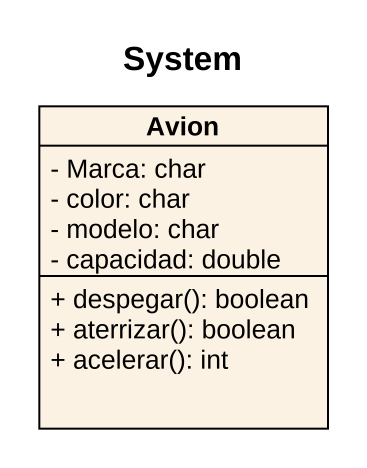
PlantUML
@startuml
title System
hide circle
hide empty members
skinparam classAttributeIconSize 0
class Avion {
  - Marca: char
  - color: char
  - modelo: char
  - capacidad: double
  + despegar(): boolean
  + aterrizar(): boolean
  + acelerar(): int
}
@enduml
